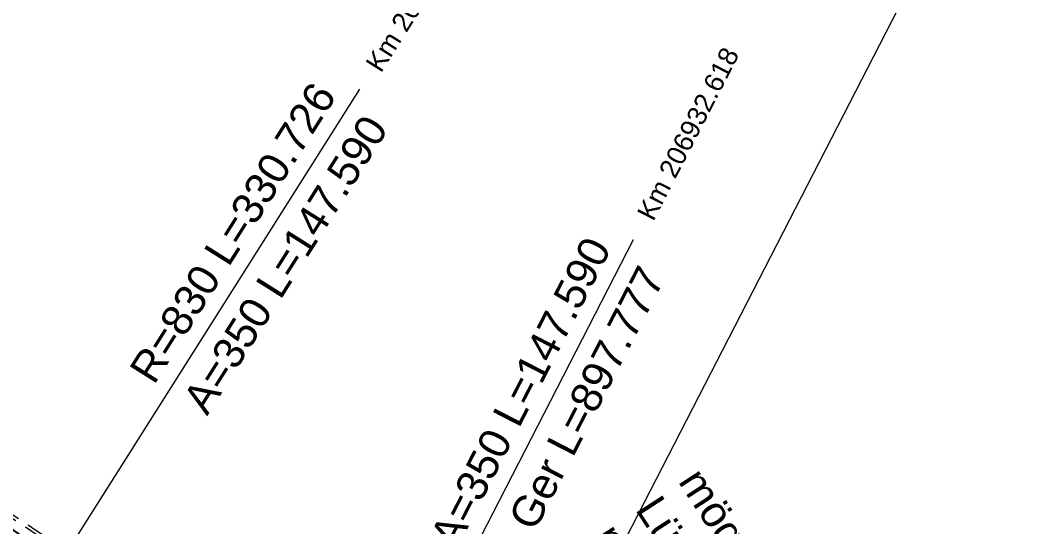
# Model space of a CAD drawing. Extents: x 2610184 to 2620710, y 1263771 to 1270672.
# Drawn here: x 2613179.6 to 2613590.5, y 1267895.1 to 1268101.6 of the extents above; entities that cross this region are included whole.
import ezdxf

# ---------------------------------------------------------------- set-up
doc = ezdxf.new("R2010")
doc.units = 0
doc.header["$LTSCALE"] = 5
doc.linetypes.add('DASHDOT', pattern=[10, 5, -2.5, 0, -2.5])
doc.linetypes.add('DASHEDX2', pattern=[3.75, 2.5, -1.25])
for name, color, linetype in [('Grundriss_26', 7, 'CONTINUOUS'), ('QP_reel_26', 7, 'CONTINUOUS'), ('TunnelachseOst', 3, 'CONTINUOUS'), ('Tunnelzentrale', 7, 'CONTINUOUS')]:
    doc.layers.add(name, color=color, linetype=linetype)
doc.styles.add('ARIAL', font='arial.ttf')
doc.styles.get("Standard").update_dxf_attribs({"font": 'MONOTXT'})

msp = doc.modelspace()

# ---------------------------------------------------------------- linework, layer by layer
at = {"layer": 'Grundriss_26', "color": 30, "linetype": 'Continuous', "lineweight": 18}
for p, q in [((2613196.26, 1267880.99), (2613317.93, 1268073.5)), ((2613325.43, 1267809.7), (2613429.52, 1268012.24))]:
    msp.add_line(p, q, dxfattribs=at)
at = {"layer": 'Grundriss_26', "color": 1, "linetype": 'DASHEDX2', "lineweight": 18, "ltscale": 0.75}
for points in [[(2612961.95, 1268110.23, 0.099947), (2613198.33, 1267884.27)], [(2612963.02, 1268110.97, 0.099947), (2613199.03, 1267885.37)], [(2612954.53, 1268105.06, 0.099947), (2613193.5, 1267876.62)], [(2612955.59, 1268105.8, 0.099947), (2613194.19, 1267877.72)]]:
    msp.add_lwpolyline(points, format="xyb", dxfattribs=at)
at = {"layer": 'QP_reel_26', "color": 1, "linetype": 'Continuous', "lineweight": 18}
msp.add_line((2613629.21, 1268285.34), (2613372.37, 1267785.57), dxfattribs=at)
at = {"layer": 'TunnelachseOst', "linetype": 'DASHDOT', "lineweight": 25}
msp.add_lwpolyline([(2612958.77, 1268108.01, 0.099947), (2613196.26, 1267880.99)], format="xyb", dxfattribs=at)

# ---------------------------------------------------------------- texts
at = {"layer": 'Grundriss_26', "color": 30, "lineweight": 18, "style": 'ARIAL'}
for s, height, rotation, p in [('Km 206785.028', 7.8125, 57.7064, (2613326.53, 1268079.79)), ('Km 206932.618', 7.8125, 62.8006, (2613437.53, 1268019.28)), ('R=830 L=330.726', 12.5, 57.7064, (2613234.12, 1267952.59)), ('A=350 L=147.590', 12.5, 57.7064, (2613255.75, 1267940.03)), ('A=350 L=147.590', 12.5, 62.8006, (2613357.21, 1267885.21)), ('Ger L=897.777', 12.5, 62.8006, (2613389.19, 1267892.74))]:
    msp.add_text(s, height=height, rotation=rotation, dxfattribs=at).set_placement(p)
at = {"layer": 'Tunnelzentrale', "color": 4, "insert": (2613457.91, 1267920.37), "char_height": 12.5, "width": 150.3829, "attachment_point": 1, "rotation": 302.9907}
msp.add_mtext('\\fArial|b0|i0|c0|p18;\\H12.5;\\W1;\\C1;mögliche Lage Lüftungszentrale mit Abluftkamin', dxfattribs=at)

doc.saveas('drawing.dxf')
